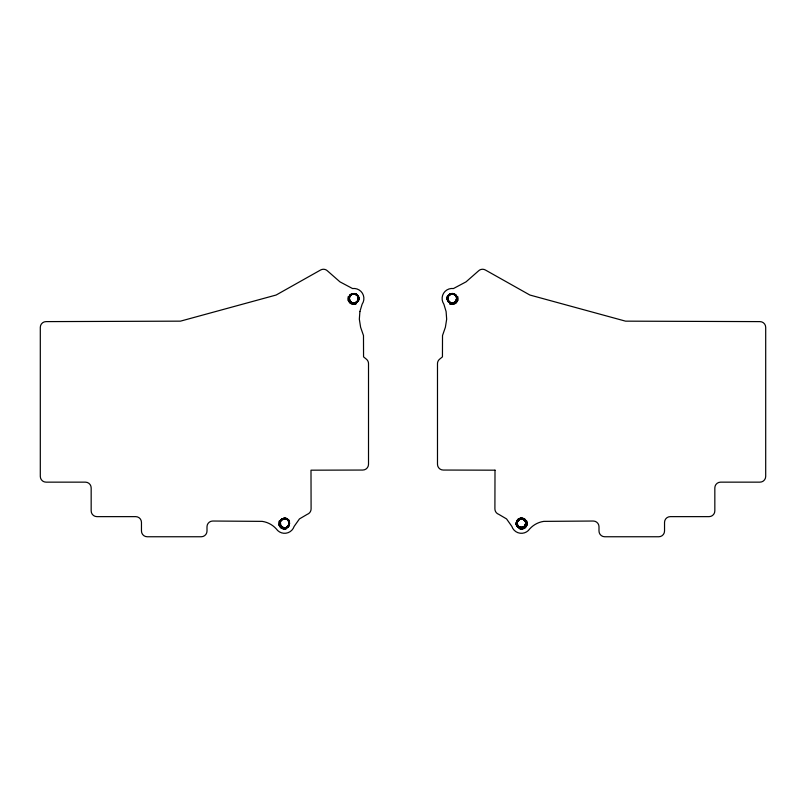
<?xml version="1.0" encoding="UTF-8"?>
<svg xmlns="http://www.w3.org/2000/svg" width="806" height="806" viewBox="0 0 806 806"><rect width="100%" height="100%" fill="white"/><g stroke="black" fill="none" stroke-linecap="round" stroke-linejoin="round"><path stroke-width="1.21" d="M452.68 304.396L450.645 304.215C455.027 305.575 459.491 300.698 457.697 296.447M521.925 529.129L519.89 528.958C524.273 530.308 528.726 525.441 526.943 521.19M279.057 521.19C277.274 525.441 281.727 530.308 286.11 528.958L284.075 529.129M348.303 296.447C346.509 300.698 350.973 305.575 355.355 304.215L353.32 304.396M457.858 300.084L455.864 303.116L452.156 304.416M527.104 524.827L525.109 527.859L521.401 529.159M456.357 300.819C458.352 297.535 455.138 293.001 451.38 293.787C446.655 296.437 445.406 297.817 451.118 293.837C460.861 292.266 456.055 308.476 448.74 301.857C442 293.535 460.166 290.492 456.488 300.567C451.723 309.182 441.94 295.47 451.612 293.757C462.614 293.646 453.123 309.988 447.763 300.386C444.459 290.875 461.576 293.112 455.944 301.454C455.108 305.283 445.879 301.172 451.118 303.177C454.513 304.074 457.879 300.467 456.75 297.132C454.05 288.88 442.393 297.787 449.597 302.643C439.552 290.805 465.405 292.014 454.352 302.774C440.419 305.927 451.32 284.639 456.901 297.787C454.644 313.101 438.555 292.679 453.98 294.079C465.435 302.613 442.232 308.154 448.519 295.409A4.786 4.786 0 0 1 454.937 294.613L455.813 295.409C450.393 289.122 442.968 301.112 451.017 303.157C459.158 305.091 458.05 290.895 450.282 294.109C442.544 297.525 452.206 308.184 456.367 300.809C460.377 293.122 445.758 291.057 447.491 299.56C449.405 307.721 461.596 300.356 455.269 294.865C448.831 289.495 443.512 302.703 451.884 303.288C460.387 303.681 456.387 289.757 449.385 294.613C442.524 299.661 454.393 307.963 456.78 299.792C455.047 306.683 444.207 301.887 448.106 295.973L447.562 299.822L450.191 302.875A4.786 4.786 0 0 0 456.357 300.819L455.894 301.504M525.603 525.562A4.786 4.786 0 0 1 519.467 527.628C509.19 523.094 527.718 510.984 525.713 525.341C516.042 536.393 512.747 511.971 525.008 520.102C521.089 515.225 513.472 522.087 517.895 526.499C521.492 530.781 528.635 525.361 525.492 520.747C509.049 510.45 520.636 541.058 526.117 522.399C525.27 516.253 515.276 518.127 516.706 524.172C517.512 529.693 526.439 528.847 526.197 523.265C517.946 505.997 511.125 537.562 525.784 525.19C528.524 519.638 519.255 515.568 517.019 521.341C514.55 526.348 522.379 530.711 525.341 525.975C528.303 507.045 504.838 529.22 523.91 527.326C534.227 511.085 503.76 522.217 522.127 527.98C527.688 527.406 527.215 518.46 521.623 518.47C519.87 517.915 517.099 520.585 517.19 520.978C518.288 518.913 520.928 517.926 523.104 518.772C528.978 520.716 525.361 530.177 519.689 527.718C514.43 525.975 516.727 517.392 522.157 518.52C537.894 529.552 505.564 530.993 520.233 518.611C526.137 516.848 528.625 526.62 522.59 527.89C520.293 528.494 517.724 527.144 516.918 524.908C515.9 523.356 518.067 518.53 516.666 522.56C522.469 540.826 533.562 510.5 517.341 520.716C513.855 525.824 522.469 531.154 525.492 525.754C528.625 521.16 521.532 515.739 517.915 519.971C512.203 538.247 538.67 519.769 519.527 518.842C506.944 533.31 538.61 526.973 521.462 518.46C504.203 526.489 535.436 533.723 523.467 518.933M525.099 526.298L526.046 524.464C524.192 531.859 512.767 525.975 517.744 520.172A4.786 4.786 0 0 1 524.182 519.346M351.063 294.613L350.187 295.409C352.131 292.991 356.292 293.283 357.884 295.943C358.69 296.608 354.771 292.417 352.887 293.817C345.653 295.137 350.217 306.572 356.373 302.572C354.126 305.776 344.877 299.5 350.942 294.694C355.99 290.634 361.914 299.308 356.403 302.643C366.125 292.457 342.772 290.442 350.63 302.069C362.106 308.688 359.547 286.704 349.905 295.782C344.918 309.232 367.546 301.081 355.114 293.898C342.026 293.021 353.804 311.559 358.559 299.298C357.34 285.062 340.364 301.918 354.59 303.237C366.952 298.482 348.242 286.644 349.24 299.852C356.454 312.124 364.524 289.666 351.134 294.553C342.016 304.053 363.778 306.925 357.481 295.409A4.786 4.786 0 0 0 351.063 294.613C358.408 289.656 361.904 304.356 353.119 303.247C343.971 301.464 352.867 288.266 357.955 296.064C362.347 304.064 346.872 305.897 349.26 297.102C351.799 289.122 363.385 297.394 356.645 302.381C348.736 307.58 346.036 291.631 355.204 293.918C364.04 296.971 353.35 308.789 349.421 300.356C346.177 291.742 361.904 292.235 358.126 300.628C354.277 308.174 344.182 297.928 351.769 294.19M280.901 526.298L279.954 524.464C281.284 530.519 291.107 527.89 289.203 521.976C287.762 515.84 277.869 518.832 280.035 524.716C293.092 538.499 290.251 506.712 279.843 522.6C278.765 528.545 288.528 530.086 289.304 524.071C290.623 517.996 280.589 516.334 279.863 522.5C278.634 528.565 288.649 530.116 289.324 523.971C290.422 518.53 281.818 516.283 280.115 521.563C277.687 527.255 287.178 530.791 289.082 524.908C291.47 519.195 281.949 515.719 280.085 521.623C277.748 527.336 287.238 530.751 289.092 524.877C291.258 519.679 283.067 515.85 280.458 520.827C277.103 526.056 285.918 531.134 288.76 525.613C292.034 520.344 283.158 515.377 280.387 520.948C280.69 541.38 300.215 513.261 280.962 520.122C286.321 513.956 293.727 525.663 285.868 527.859C278.745 529.965 277.778 517.553 285.112 518.49C292.598 519.195 288.709 531.214 282.231 527.416C275.642 523.809 283.954 514.309 288.407 520.354C293.092 526.389 281.385 531.718 279.904 524.232C278.251 516.807 291.067 516.948 289.253 524.333C287.631 531.759 276.065 526.247 280.82 520.303C285.354 514.319 293.525 523.94 286.896 527.446C280.176 531.214 276.7 518.691 284.407 518.47C291.178 518.288 289.858 528.454 285.505 527.95C277.869 529.492 278.544 516.334 285.999 518.671C293.475 520.918 286.654 532.192 281.193 526.62C275.712 521.21 286.785 514.409 289.132 521.744C291.641 529.189 278.392 530.086 279.884 522.369C281.284 514.661 293.243 520.202 288.326 526.247C283.601 532.272 275.571 522.157 282.533 518.933M356.121 303.953L353.723 304.416M353.844 304.416L350.136 303.116L348.142 300.084M284.599 529.159L280.891 527.859L278.896 524.827M454.231 294.19L454.937 294.613M349.643 300.819A4.786 4.786 0 0 0 355.778 302.885L358.408 299.913L357.884 295.943C361.823 301.857 350.963 306.703 349.22 299.792L350.106 301.504M280.397 525.562A4.786 4.786 0 0 0 286.533 527.628L289.183 524.595L288.639 520.686L289.082 521.19L288.256 520.172A4.786 4.786 0 0 0 281.818 519.346M495.005 470.18L494.904 508.878A5.753 5.753 0 0 0 498.713 514.309L506.551 518.913L511.86 526.419A10.055 10.055 0 0 0 529.754 528.857A23.424 23.424 0 0 1 543.808 521.371L593.276 521.029A5.753 5.753 0 0 1 599.009 526.802L598.989 530.983A5.753 5.753 0 0 0 604.732 536.756L658.784 536.756A5.753 5.753 0 0 0 664.537 531.013L664.537 522.389A5.753 5.753 0 0 1 670.28 516.636L709.078 516.636A5.753 5.753 0 0 0 714.831 510.893L714.831 487.902A5.753 5.753 0 0 1 720.574 482.149L759.947 482.149A5.753 5.753 0 0 0 765.7 476.406L765.7 327.367A5.753 5.753 0 0 0 759.967 321.614L625.537 321.151L529.864 295.026L485.353 269.98A5.753 5.753 0 0 0 478.391 271.007L466.07 281.838L453.466 288.538A10.055 10.055 0 0 0 443.864 304.184L446.101 311.539L446.665 319.206L445.396 327.226L442.514 335.538L442.444 356.867L439.582 359.214A5.753 5.753 0 0 0 437.487 363.657L437.487 464.306A5.753 5.753 0 0 0 443.219 470.049L495.005 470.18M358.599 298.059C356.836 311.6 340.817 295.308 354.358 293.747C366.105 297.112 350.731 310.461 349.048 298.361C351.537 286.332 366.025 300.809 353.985 303.298C341.804 301.565 355.365 286.211 358.599 298.059M456.931 298.089C455.249 311.358 439.23 295.711 452.488 293.737C464.337 296.568 449.627 310.572 447.38 298.593C449.365 286.311 464.548 300.497 452.388 303.298C440.086 301.666 453.707 286.13 456.931 298.089M359.899 311.539L359.335 319.206L360.604 327.226L363.486 335.538L363.556 356.867L366.418 359.214A5.753 5.753 0 0 1 368.513 363.657L368.513 464.306A5.753 5.753 0 0 1 362.781 470.049L310.995 470.18L311.096 508.878A5.753 5.753 0 0 1 307.288 514.309L299.449 518.913L294.14 526.419A10.055 10.055 0 0 1 276.246 528.857A23.424 23.424 0 0 0 262.192 521.371L212.724 521.029A5.753 5.753 0 0 0 206.991 526.802L207.011 530.983A5.753 5.753 0 0 1 201.268 536.756L147.216 536.756A5.753 5.753 0 0 1 141.463 531.013L141.463 522.389A5.753 5.753 0 0 0 135.72 516.636L96.922 516.636A5.753 5.753 0 0 1 91.169 510.893L91.169 487.902A5.753 5.753 0 0 0 85.426 482.149L46.053 482.149A5.753 5.753 0 0 1 40.3 476.406L40.3 327.367A5.753 5.753 0 0 1 46.033 321.614L180.463 321.151L276.136 295.026L320.647 269.98A5.753 5.753 0 0 1 327.609 271.007L339.93 281.838L352.534 288.538A10.055 10.055 0 0 1 362.136 304.184L359.899 311.539M452.277 304.416L449.879 303.953L452.277 304.416"/></g></svg>
